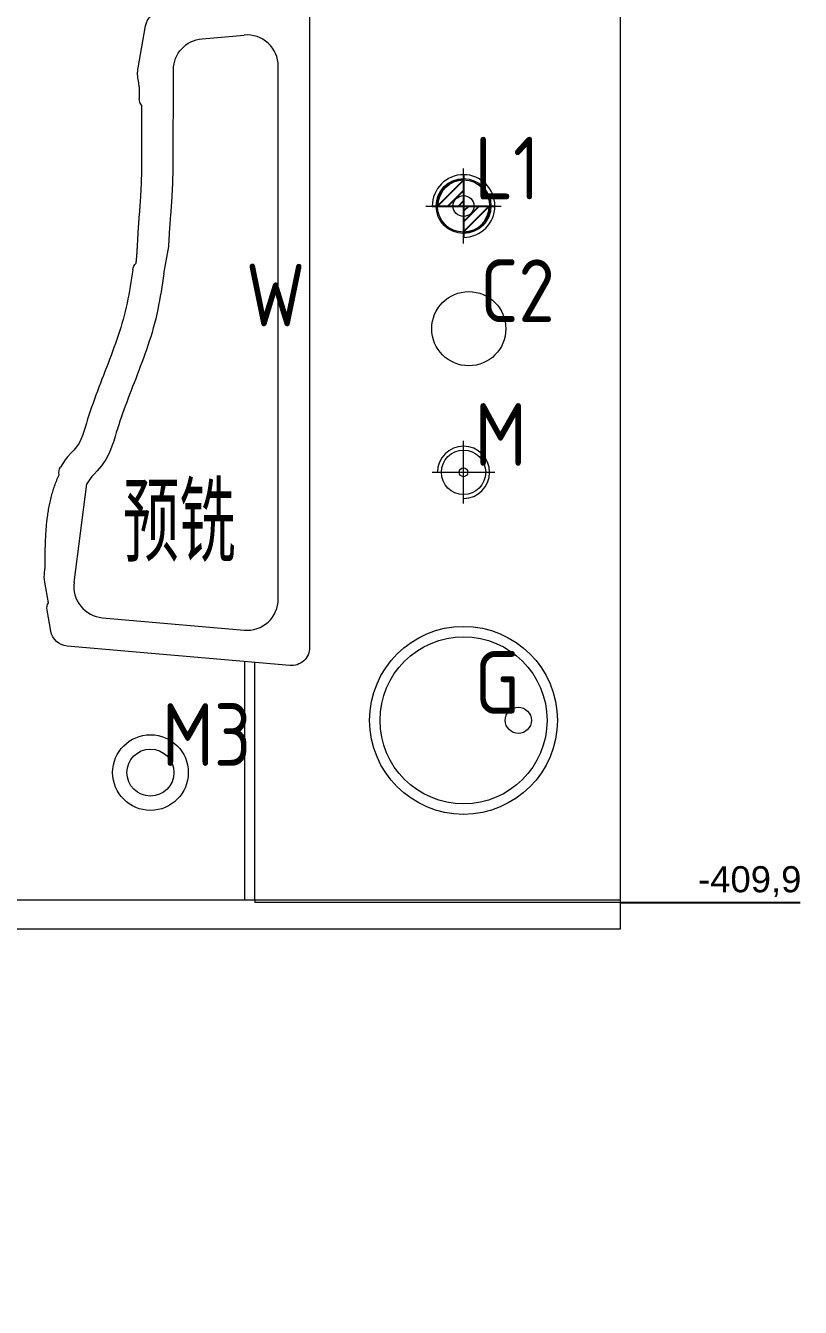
# Model space of a CAD drawing. Header units: millimetres. Extents: x 494 to 18201, y 224 to 11417.
# Drawn here: x 3507.3 to 3655.7, y 2646.1 to 2891.5 of the extents above; entities that cross this region are included whole.
import ezdxf
from ezdxf.lldxf.tags import DXFTag

# ---------------------------------------------------------------- set-up
doc = ezdxf.new("R2010")
doc.units = ezdxf.units.MM
for name, color, linetype in [('DIM', 7, 'Continuous'), ('PS', 7, 'Continuous'), ('PS_W', 1, 'Continuous')]:
    doc.layers.add(name, color=color, linetype=linetype)
doc.layers.add('dim_temp', color=161, linetype='Continuous', lineweight=9)
doc.styles.add('gbenor', font='gbenor.shx', dxfattribs={"bigfont": 'gbcbig.shx'})
doc.styles.get("Standard").update_dxf_attribs({"font": 'arial.ttf'})
tags = doc.linetypes.add('CENTER', pattern='A,22,[0,arial.ttf,S=0,R=0,X=0,Y=0],-8.5,8.5,-8.5', length=47.4).pattern_tags.tags
tags[16:17] = [DXFTag(74, 4), DXFTag(75, 0), DXFTag(340, '0'), DXFTag(46, 0.0), DXFTag(50, 0.0), DXFTag(44, 0.0), DXFTag(45, 0.0)]
tags[14:15] = [DXFTag(74, 4), DXFTag(75, 0), DXFTag(340, '0'), DXFTag(46, 0.0), DXFTag(50, 0.0), DXFTag(44, 0.0), DXFTag(45, 0.0)]
tags[12:13] = [DXFTag(74, 4), DXFTag(75, 0), DXFTag(340, '0'), DXFTag(46, 0.0), DXFTag(50, 0.0), DXFTag(44, 0.0), DXFTag(45, 0.0)]
tags = doc.linetypes.add('DASHED', pattern='A,12.86,[0,arial.ttf,S=0,R=0,X=0,Y=0],-12.86', length=25.72).pattern_tags.tags
tags[12:13] = [DXFTag(74, 4), DXFTag(75, 0), DXFTag(340, '0'), DXFTag(46, 0.0), DXFTag(50, 0.0), DXFTag(44, 0.0), DXFTag(45, 0.0)]
doc.dimstyles.new('通用', dxfattribs={"dimtxt": 5, "dimasz": 0.5, "dimexe": 1.5, "dimexo": 0, "dimgap": 1, "dimtad": 1, "dimtxsty": 'Standard', "dimblk": 'OPEN30', "dimcen": 1.5, "dimclrd": 252, "dimclre": 252, "dimclrt": 4, "dimadec": 1, "dimazin": 3, "dimtfac": 1, "dimtmove": 0, "dimatfit": 3, "dimldrblk": 'OPEN30', "dimarcsym": 0})

# ---------------------------------------------------------------- blocks, each defined once
blk = doc.blocks.new('pg_hx_L0')
at = {"color": 230}
for p, q in [((-0.5, -0.003), (0, 0.497)), ((0, 0.6), (0, -0.6)), ((-0.3, 0), (0, 0.3)), ((-0.6, 0), (0.6, 0)), ((-0.1, 0), (0, 0.1)), ((0.5, 0.003), (0, -0.497)), ((0.1, 0), (0, -0.1)), ((0.3, 0), (0, -0.3))]:
    blk.add_line(p, q, dxfattribs=at)
for start, end in [(90, 180), (270, 0)]:
    blk.add_arc((0, 0), 0.5, start, end, dxfattribs=at)
blk = doc.blocks.new('pg_hx_LLL0')
blk.add_blockref('pg_hx_L0', (0, 0))
blk = doc.blocks.new('*D27')
at = {"layer": 'Defpoints', "color": 0, "transparency": 16777216}
for p in [(3621.2, 3133.49), (2941.2, 2718.49), (2944.75, 2660.65)]:
    blk.add_point(p, dxfattribs=at)
at = {"layer": 'dim_temp', "color": 252, "lineweight": -2, "transparency": 16777216}
for p, q in [((2941.2, 2718.49), (2941.2, 2662.65)), ((2941.2, 2662.65), (2944.75, 2661.65)), ((2944.75, 2661.65), (2944.75, 2646.22))]:
    blk.add_line(p, q, dxfattribs=at)
at = {"layer": 'dim_temp', "color": 4, "lineweight": 18, "transparency": 16777216, "insert": (2941.2, 2652.94), "char_height": 5, "attachment_point": 5, "rotation": 90}
blk.add_mtext('-680', dxfattribs=at)
blk = doc.blocks.new('_Open30')
at = {"color": 0, "linetype": 'ByBlock', "lineweight": -2}
for p, q in [((-1, 0.27), (0, 0)), ((0, 0), (-1, -0.27)), ((0, 0), (-1, 0))]:
    blk.add_line(p, q, dxfattribs=at)
blk = doc.blocks.new('*D28')
at = {"layer": 'Defpoints', "color": 0, "transparency": 16777216}
for p in [(3621.2, 3133.49), (2923.28, 2718.49), (2941.2, 2718.49)]:
    blk.add_point(p, dxfattribs=at)
at = {"layer": 'dim_temp', "color": 252, "lineweight": -2, "transparency": 16777216}
blk.add_line((2941.2, 2718.49), (2908.8, 2718.49), dxfattribs=at)
at = {"layer": 'dim_temp', "color": 4, "lineweight": 18, "transparency": 16777216, "insert": (2915.54, 2722.05), "char_height": 5, "attachment_point": 5}
blk.add_mtext('-415', dxfattribs=at)
blk = doc.blocks.new('*D30')
at = {"layer": 'Defpoints', "color": 0, "transparency": 16777216}
for p in [(3621.2, 3133.49), (3621.2, 2723.59), (3635.41, 2723.59)]:
    blk.add_point(p, dxfattribs=at)
at = {"layer": 'dim_temp', "color": 252, "lineweight": -2, "transparency": 16777216}
blk.add_line((3621.2, 2723.59), (3655.68, 2723.59), dxfattribs=at)
at = {"layer": 'dim_temp', "color": 4, "lineweight": 18, "transparency": 16777216, "insert": (3646.04, 2727.6), "char_height": 5, "attachment_point": 5}
blk.add_mtext('-409,9', dxfattribs=at)

msp = doc.modelspace()

# ---------------------------------------------------------------- linework, layer by layer
at = {"layer": 'DIM', "color": 252, "linetype": 'DASHED', "lineweight": 18}
msp.add_lwpolyline([(3621.19514, 3133.49463), (3621.19514, 2718.49463), (2941.19513, 2718.49463), (2941.19513, 3133.49463)], close=True, dxfattribs=at)
at = {"layer": 'PS', "color": 11, "linetype": 'Continuous', "lineweight": 13}
for p, q in [((3621.19514, 3133.49463), (3621.19514, 2724.09463)), ((3621.19514, 2724.09463), (3621.19514, 2723.59463))]:
    msp.add_line(p, q, dxfattribs=at)
at = {"layer": 'PS', "color": 11, "linetype": 'Continuous', "lineweight": 18}
for p, q in [((3555.69514, 2781.74401), (3555.69514, 2883.76492)), ((3533.74379, 2843.99796), (3534.70556, 2849.24813)), ((3516.55273, 2784.89896), (3519.01747, 2803.79892)), ((3521.97942, 2778.1459), (3549.17221, 2775.76684))]:
    msp.add_line(p, q, dxfattribs=at)
at = {"layer": 'PS', "color": 155, "linetype": 'DASHED', "lineweight": 13, "ltscale": 0.87594}
msp.add_line((3549.19513, 2769.74191), (3549.19513, 2724.09463), dxfattribs=at)
at = {"layer": 'PS', "color": 2, "linetype": 'DASHED', "lineweight": 13, "ltscale": 0.87594}
msp.add_line((3551.19513, 2724.09463), (3551.19513, 2769.56694), dxfattribs=at)
at = {"layer": 'PS', "color": 31, "linetype": 'Continuous', "lineweight": 13}
msp.add_line((2956.19513, 2724.09463), (3621.19514, 2724.09463), dxfattribs=at)
at = {"layer": 'PS', "color": 2, "linetype": 'Continuous', "lineweight": 13}
msp.add_line((3551.19513, 2724.09463), (3551.19513, 2723.59463), dxfattribs=at)
at = {"layer": 'PS', "color": 11, "linetype": 'Continuous', "lineweight": 18}
msp.add_lwpolyline([(3534.70556, 2849.24813), (3534.7199, 2849.54112), (3534.73453, 2849.82783), (3534.74977, 2850.11469), (3534.76561, 2850.40177), (3534.78205, 2850.68916), (3534.79907, 2850.97693), (3534.81666, 2851.26515), (3534.8348, 2851.55386), (3534.85346, 2851.84316), (3534.87264, 2852.13308), (3534.89228, 2852.42368), (3534.91238, 2852.71504), (3534.93289, 2853.00716), (3534.95399, 2853.30295), (3534.97519, 2853.59635), (3534.99669, 2853.89061), (3535.01846, 2854.18582), (3535.04043, 2854.48196), (3535.06257, 2854.77914), (3535.08483, 2855.07728), (3535.10716, 2855.3765), (3535.12951, 2855.67674), (3535.15182, 2855.97808), (3535.17403, 2856.2805), (3535.1961, 2856.58402), (3535.21821, 2856.89195), (3535.23985, 2857.19821), (3535.26117, 2857.50557), (3535.2821, 2857.81401), (3535.3026, 2858.12353), (3535.32259, 2858.43413), (3535.34202, 2858.74578), (3535.36084, 2859.05846), (3535.37897, 2859.37214), (3535.39638, 2859.6868), (3535.41299, 2860.00241), (3535.42875, 2860.31893), (3535.44362, 2860.63632), (3535.45755, 2860.95454), (3535.47047, 2861.27355), (3535.48235, 2861.59328), (3535.49315, 2861.91371), (3535.50283, 2862.23476), (3535.51134, 2862.55636), (3535.51866, 2862.87846), (3535.52477, 2863.20099), (3535.52962, 2863.52388), (3535.53322, 2863.84705), (3535.53554, 2864.17042), (3535.59624, 2883.07562, -0.387954991), (3541.07328, 2889.03352), (3549.17221, 2889.74209)], format="xyb", dxfattribs=at)
msp.add_lwpolyline([(3533.74379, 2843.99796), (3533.63122, 2843.15777), (3533.50476, 2842.28906), (3533.37026, 2841.42819), (3533.22869, 2840.57514), (3533.08095, 2839.7294), (3532.92695, 2838.88575), (3532.76434, 2838.03507), (3532.58973, 2837.17143), (3532.40009, 2836.29461), (3532.1937, 2835.40965), (3531.97132, 2834.52641), (3531.73567, 2833.65311), (3531.48879, 2832.79133), (3531.23184, 2831.9401), (3530.96601, 2831.09887), (3530.69252, 2830.26733), (3530.41256, 2829.44514), (3530.12727, 2828.63199), (3529.83782, 2827.8276), (3529.54534, 2827.03168), (3529.25088, 2826.24382), (3528.95545, 2825.46365), (3528.65994, 2824.69054), (3528.36616, 2823.92658), (3528.0717, 2823.16308), (3527.7795, 2822.40529), (3527.49171, 2821.6569), (3527.206, 2820.91007), (3526.924, 2820.16728), (3526.64643, 2819.42852), (3526.37394, 2818.69367), (3526.10707, 2817.96231), (3525.84623, 2817.23383), (3525.59183, 2816.50782), (3525.34428, 2815.78388), (3525.10396, 2815.06177), (3524.87172, 2814.34253), (3524.64686, 2813.62147), (3524.41613, 2812.85686), (3524.14926, 2811.98598), (3523.80777, 2810.97457), (3523.33624, 2809.80262), (3522.65188, 2808.47579), (3521.78285, 2807.22689), (3520.98558, 2806.2934), (3520.39198, 2805.6427), (3519.97484, 2805.16911), (3519.66017, 2804.77361), (3519.37497, 2804.36869), (3519.01747, 2803.79892)], dxfattribs=at)
at = {"layer": 'PS', "color": 30, "linetype": 'DASHED', "lineweight": 13, "ltscale": 0.87594}
msp.add_circle((3591.19513, 2856.99463), 5.2525, dxfattribs=at)
at = {"layer": 'PS', "color": 42, "linetype": 'Continuous', "lineweight": 18}
for centre, radius in [((3591.19513, 2856.99463), 2), ((3601.69538, 2758.49463), 2.5)]:
    msp.add_circle(centre, radius, dxfattribs=at)
at = {"layer": 'PS', "color": 42, "linetype": 'Continuous', "lineweight": 13}
for centre, radius in [((3592.19513, 2833.49463), 7.1), ((3591.19513, 2805.99463), 4.253), ((3531.19514, 2748.49463), 7.25), ((3531.19514, 2748.49463), 4.5035)]:
    msp.add_circle(centre, radius, dxfattribs=at)
at = {"layer": 'PS', "color": 5, "linetype": 'Continuous', "lineweight": 13}
msp.add_circle((3591.19513, 2805.99463), 0.833, dxfattribs=at)
at = {"layer": 'PS', "color": 2, "linetype": 'Continuous', "lineweight": 13}
msp.add_circle((3591.19516, 2758.49463), 18, dxfattribs=at)
at = {"layer": 'PS', "color": 11, "linetype": 'Continuous', "lineweight": 18}
for centre, start, end in [((3549.69514, 2883.76492), 0, 95.000001), ((3522.50235, 2784.12307), 172.5700149, 264.9999999), ((3549.69514, 2781.74401), 264.9999999, 0)]:
    msp.add_arc(centre, 6, start, end, dxfattribs=at)
at = {"layer": 'PS', "color": 30, "linetype": 'DASHED', "lineweight": 18, "ltscale": 0.87594}
msp.add_arc((3591.19513, 2856.99463), 6, 270, 180, dxfattribs=at)
at = {"layer": 'PS', "color": 42, "linetype": 'Continuous', "lineweight": 18}
msp.add_arc((3591.19513, 2805.99463), 5, 270, 180, dxfattribs=at)
at = {"layer": 'PS_W', "color": 1, "linetype": 'CENTER', "lineweight": 18, "ltscale": 0.87594}
for p, q in [((3591.19513, 2849.79463), (3591.19513, 2864.19463)), ((3583.99513, 2856.99463), (3598.39513, 2856.99463)), ((3591.19513, 2799.99463), (3591.19513, 2811.99463)), ((3585.19513, 2805.99463), (3597.19513, 2805.99463))]:
    msp.add_line(p, q, dxfattribs=at)
at = {"layer": 'PS_W', "color": 1, "linetype": 'Continuous', "lineweight": 13}
for points in [[(3529.01898, 2879.79322, 0.050048218), (3528.88799, 2880.88369, -0.098844559), (3528.83069, 2883.42814), (3530.25502, 2891.50592, -0.339454259), (3533.3968, 2894.38484), (3557.8901, 2896.52772, -0.440010531), (3561.69514, 2893.04104), (3561.69514, 2772.46788, -0.440010531), (3557.8901, 2768.9812), (3515.22028, 2772.71433, -0.339454259), (3512.0785, 2775.59324), (3511.36837, 2779.62059, -0.182675813), (3511.63106, 2781.01019), (3510.93346, 2784.96649, -0.082368642), (3510.9135, 2786.92991, 0.040786928), (3510.98445, 2787.90459)], [(3529.5332, 2876.2166, -0.182678221), (3529.03182, 2877.53898)], [(3527.79694, 2844.79476, -0.18004357), (3528.44547, 2846.02999)], [(3513.70762, 2805.51402, -0.193386779), (3513.9351, 2806.98789)]]:
    msp.add_lwpolyline(points, format="xyb", dxfattribs=at)
for points in [[(3529.01898, 2879.79322), (3529.01942, 2879.77051), (3529.01985, 2879.74781), (3529.02028, 2879.7251), (3529.02069, 2879.70239), (3529.0211, 2879.67968), (3529.0215, 2879.65697), (3529.02189, 2879.63426), (3529.02227, 2879.61155), (3529.02264, 2879.58884), (3529.023, 2879.56613), (3529.02336, 2879.54342), (3529.02371, 2879.52072), (3529.02405, 2879.49801), (3529.02438, 2879.4753), (3529.0247, 2879.45259), (3529.02502, 2879.42988), (3529.02532, 2879.40716), (3529.02562, 2879.38445), (3529.02591, 2879.36174), (3529.02619, 2879.33903), (3529.02646, 2879.31632), (3529.02673, 2879.29361), (3529.02698, 2879.2709), (3529.02723, 2879.24819), (3529.02747, 2879.22548), (3529.0277, 2879.20277), (3529.02792, 2879.18006), (3529.02814, 2879.15735), (3529.02834, 2879.13463), (3529.02854, 2879.11192), (3529.02873, 2879.08921), (3529.02891, 2879.0665), (3529.02908, 2879.04379), (3529.02924, 2879.02108), (3529.02939, 2878.99836), (3529.02954, 2878.97565), (3529.02968, 2878.95294), (3529.02981, 2878.93023), (3529.02993, 2878.90752), (3529.03004, 2878.8848), (3529.03014, 2878.86209), (3529.03024, 2878.83938), (3529.03032, 2878.81667), (3529.0304, 2878.79396), (3529.03047, 2878.77124), (3529.03053, 2878.74853), (3529.03058, 2878.72582), (3529.03063, 2878.70311), (3529.03066, 2878.68039), (3529.03069, 2878.65768)], [(3529.03069, 2878.65768), (3529.03071, 2878.63531), (3529.03073, 2878.61293), (3529.03075, 2878.59056), (3529.03078, 2878.56819), (3529.0308, 2878.54581), (3529.03082, 2878.52344), (3529.03084, 2878.50106), (3529.03087, 2878.47869), (3529.03089, 2878.45631), (3529.03091, 2878.43394), (3529.03093, 2878.41157), (3529.03095, 2878.38919), (3529.03098, 2878.36682), (3529.031, 2878.34444), (3529.03102, 2878.32207), (3529.03104, 2878.2997), (3529.03107, 2878.27732), (3529.03109, 2878.25495), (3529.03111, 2878.23257), (3529.03113, 2878.2102), (3529.03116, 2878.18783), (3529.03118, 2878.16545), (3529.0312, 2878.14308), (3529.03122, 2878.1207), (3529.03125, 2878.09833), (3529.03127, 2878.07595), (3529.03129, 2878.05358), (3529.03132, 2878.03121), (3529.03134, 2878.00883), (3529.03136, 2877.98646), (3529.03138, 2877.96408), (3529.03141, 2877.94171), (3529.03143, 2877.91934), (3529.03145, 2877.89696), (3529.03148, 2877.87459), (3529.0315, 2877.85221), (3529.03152, 2877.82984), (3529.03154, 2877.80747), (3529.03157, 2877.78509), (3529.03159, 2877.76272), (3529.03161, 2877.74034), (3529.03164, 2877.71797), (3529.03166, 2877.69559), (3529.03168, 2877.67322), (3529.0317, 2877.65085), (3529.03173, 2877.62847), (3529.03175, 2877.6061), (3529.03177, 2877.58372), (3529.0318, 2877.56135), (3529.03182, 2877.53898)], [(3529.53394, 2875.49893), (3529.53393, 2875.51328), (3529.53391, 2875.52764), (3529.5339, 2875.54199), (3529.53388, 2875.55634), (3529.53387, 2875.5707), (3529.53385, 2875.58505), (3529.53384, 2875.5994), (3529.53382, 2875.61376), (3529.53381, 2875.62811), (3529.53379, 2875.64246), (3529.53378, 2875.65682), (3529.53376, 2875.67117), (3529.53375, 2875.68552), (3529.53373, 2875.69988), (3529.53372, 2875.71423), (3529.53371, 2875.72858), (3529.53369, 2875.74294), (3529.53368, 2875.75729), (3529.53366, 2875.77164), (3529.53365, 2875.786), (3529.53363, 2875.80035), (3529.53362, 2875.81471), (3529.5336, 2875.82906), (3529.53359, 2875.84341), (3529.53357, 2875.85777), (3529.53356, 2875.87212), (3529.53354, 2875.88647), (3529.53353, 2875.90083), (3529.53351, 2875.91518), (3529.5335, 2875.92953), (3529.53348, 2875.94389), (3529.53347, 2875.95824), (3529.53345, 2875.97259), (3529.53344, 2875.98695), (3529.53342, 2876.0013), (3529.53341, 2876.01565), (3529.53339, 2876.03001), (3529.53338, 2876.04436), (3529.53336, 2876.05871), (3529.53335, 2876.07307), (3529.53333, 2876.08742), (3529.53332, 2876.10178), (3529.5333, 2876.11613), (3529.53329, 2876.13048), (3529.53327, 2876.14484), (3529.53326, 2876.15919), (3529.53324, 2876.17354), (3529.53323, 2876.1879), (3529.53321, 2876.20225), (3529.5332, 2876.2166)], [(3529.53658, 2864.50122), (3529.53686, 2864.74704), (3529.53713, 2865.00521), (3529.53738, 2865.27431), (3529.5376, 2865.5521), (3529.5378, 2865.8358), (3529.53798, 2866.12222), (3529.53813, 2866.40804), (3529.53826, 2866.68994), (3529.53837, 2866.96487), (3529.53845, 2867.23021), (3529.53851, 2867.48401), (3529.53856, 2867.72516), (3529.53858, 2867.95363), (3529.5386, 2868.17064), (3529.5386, 2868.3789), (3529.53859, 2868.58277), (3529.53856, 2868.78619), (3529.53853, 2868.9896), (3529.53849, 2869.19302), (3529.53844, 2869.39643), (3529.53839, 2869.59985), (3529.53832, 2869.80327), (3529.53824, 2870.00668), (3529.53816, 2870.2101), (3529.53807, 2870.41352), (3529.53797, 2870.61693), (3529.53786, 2870.82035), (3529.53775, 2871.02377), (3529.53763, 2871.22718), (3529.5375, 2871.4306), (3529.53737, 2871.63402), (3529.53723, 2871.83743), (3529.53708, 2872.04085), (3529.53693, 2872.24427), (3529.53677, 2872.44768), (3529.53661, 2872.6511), (3529.53645, 2872.85451), (3529.53627, 2873.05793), (3529.5361, 2873.26135), (3529.53592, 2873.46476), (3529.53573, 2873.66818), (3529.53555, 2873.8716), (3529.53535, 2874.07501), (3529.53516, 2874.27843), (3529.53496, 2874.48185), (3529.53476, 2874.68526), (3529.53456, 2874.88868), (3529.53436, 2875.0921), (3529.53415, 2875.29551), (3529.53394, 2875.49893)], [(3528.71273, 2849.54133), (3528.72737, 2849.84063), (3528.74265, 2850.1399), (3528.75855, 2850.43916), (3528.77506, 2850.7384), (3528.79217, 2851.03761), (3528.80987, 2851.3368), (3528.82813, 2851.63598), (3528.84692, 2851.93514), (3528.86622, 2852.23428), (3528.886, 2852.5334), (3528.90623, 2852.83251), (3528.92686, 2853.1316), (3528.94786, 2853.43068), (3528.96919, 2853.72975), (3528.9908, 2854.02881), (3529.01265, 2854.32786), (3529.03469, 2854.6269), (3529.05688, 2854.92593), (3529.07916, 2855.22496), (3529.10148, 2855.52399), (3529.1238, 2855.82302), (3529.14605, 2856.12204), (3529.16819, 2856.42107), (3529.19016, 2856.7201), (3529.2119, 2857.01914), (3529.23337, 2857.31818), (3529.2545, 2857.61723), (3529.27524, 2857.91629), (3529.29554, 2858.21537), (3529.31534, 2858.51445), (3529.3346, 2858.81355), (3529.35325, 2859.11267), (3529.37125, 2859.41181), (3529.38854, 2859.71097), (3529.40509, 2860.01015), (3529.42084, 2860.30935), (3529.43574, 2860.60858), (3529.44976, 2860.90783), (3529.46286, 2861.20711), (3529.47498, 2861.50641), (3529.48611, 2861.80575), (3529.4962, 2862.10511), (3529.50522, 2862.40451), (3529.51314, 2862.70394), (3529.51995, 2863.0034), (3529.52562, 2863.3029), (3529.53013, 2863.60243), (3529.53346, 2863.90199), (3529.53561, 2864.20159), (3529.53658, 2864.50122)], [(3528.44547, 2846.02999), (3528.45284, 2846.09942), (3528.46012, 2846.16887), (3528.46732, 2846.23835), (3528.47444, 2846.30785), (3528.48148, 2846.37738), (3528.48844, 2846.44693), (3528.49531, 2846.51651), (3528.50209, 2846.58612), (3528.5088, 2846.65575), (3528.51541, 2846.72542), (3528.52195, 2846.79512), (3528.52839, 2846.86484), (3528.53476, 2846.93459), (3528.54103, 2847.00438), (3528.54722, 2847.07419), (3528.55333, 2847.14404), (3528.55935, 2847.21392), (3528.56529, 2847.28383), (3528.57114, 2847.35377), (3528.57691, 2847.42375), (3528.58259, 2847.49376), (3528.58819, 2847.56381), (3528.59371, 2847.63389), (3528.59914, 2847.70402), (3528.60449, 2847.77418), (3528.60976, 2847.84439), (3528.61495, 2847.91463), (3528.62005, 2847.98492), (3528.62507, 2848.05524), (3528.63002, 2848.12561), (3528.63488, 2848.19603), (3528.63966, 2848.26649), (3528.64436, 2848.33699), (3528.64899, 2848.40753), (3528.65354, 2848.47812), (3528.65801, 2848.54875), (3528.6624, 2848.61943), (3528.66672, 2848.69015), (3528.67096, 2848.7609), (3528.67512, 2848.8317), (3528.67921, 2848.90253), (3528.68323, 2848.97341), (3528.68717, 2849.04431), (3528.69104, 2849.11524), (3528.69483, 2849.18621), (3528.69856, 2849.2572), (3528.70221, 2849.32821), (3528.70579, 2849.39924), (3528.70929, 2849.47028), (3528.71273, 2849.54133)], [(3527.79694, 2844.79476), (3527.68889, 2843.98837), (3527.57184, 2843.18433), (3527.44656, 2842.38246), (3527.31381, 2841.58254), (3527.17438, 2840.78437), (3527.02897, 2839.98777), (3526.87702, 2839.19288), (3526.71675, 2838.40017), (3526.5459, 2837.61023), (3526.36245, 2836.8236), (3526.16529, 2836.04056), (3525.95493, 2835.26098), (3525.7325, 2834.48456), (3525.49901, 2833.71104), (3525.25542, 2832.94016), (3525.00267, 2832.17169), (3524.74173, 2831.40536), (3524.47354, 2830.64093), (3524.19906, 2829.87815), (3523.91927, 2829.11677), (3523.63512, 2828.35652), (3523.34758, 2827.59716), (3523.05757, 2826.83845), (3522.76597, 2826.08016), (3522.4736, 2825.32207), (3522.18127, 2824.56396), (3521.88965, 2823.8056), (3521.59934, 2823.04677), (3521.31099, 2822.28723), (3521.02526, 2821.52675), (3520.74282, 2820.76509), (3520.46437, 2820.00199), (3520.19054, 2819.23723), (3519.92191, 2818.4706), (3519.65905, 2817.7019), (3519.40248, 2816.93094), (3519.15274, 2816.15752), (3518.91069, 2815.38133), (3518.67568, 2814.60254), (3518.43741, 2813.825), (3518.17768, 2813.05574), (3517.87486, 2812.3031), (3517.50083, 2811.57793), (3517.02749, 2810.8977), (3516.48681, 2810.26463), (3515.92407, 2809.64775), (3515.3731, 2809.02223), (3514.85578, 2808.37201), (3514.37757, 2807.69307), (3513.9351, 2806.98789)], [(3511.03643, 2791.48828), (3511.04466, 2791.77051), (3511.05362, 2792.05304), (3511.06336, 2792.33586), (3511.07397, 2792.61898), (3511.0855, 2792.90241), (3511.09803, 2793.18614), (3511.11163, 2793.47017), (3511.12638, 2793.75449), (3511.14235, 2794.03909), (3511.15962, 2794.32395), (3511.17826, 2794.60903), (3511.19834, 2794.8943), (3511.21993, 2795.1797), (3511.24311, 2795.46518), (3511.26793, 2795.75067), (3511.29448, 2796.03614), (3511.32281, 2796.32159), (3511.353, 2796.60701), (3511.38513, 2796.89239), (3511.41925, 2797.1777), (3511.45545, 2797.46292), (3511.49377, 2797.74804), (3511.53429, 2798.03302), (3511.57708, 2798.31784), (3511.62219, 2798.60245), (3511.66969, 2798.88683), (3511.71966, 2799.17094), (3511.77214, 2799.45474), (3511.82721, 2799.73819), (3511.88493, 2800.02123), (3511.94538, 2800.30383), (3512.0086, 2800.58593), (3512.07468, 2800.86749), (3512.14369, 2801.14846), (3512.21569, 2801.42877), (3512.29075, 2801.70839), (3512.36895, 2801.98724), (3512.45037, 2802.26527), (3512.53508, 2802.54243), (3512.62316, 2802.81866), (3512.7147, 2803.09389), (3512.80978, 2803.36807), (3512.90849, 2803.64114), (3513.01091, 2803.91302), (3513.11713, 2804.18363), (3513.22721, 2804.45286), (3513.34124, 2804.72061), (3513.45927, 2804.98679), (3513.58137, 2805.25129), (3513.70762, 2805.51402)], [(3510.98664, 2788.9695), (3510.9873, 2789.01963), (3510.98797, 2789.06978), (3510.98865, 2789.11994), (3510.98935, 2789.17011), (3510.99006, 2789.2203), (3510.99078, 2789.27049), (3510.99151, 2789.3207), (3510.99226, 2789.37092), (3510.99302, 2789.42115), (3510.99379, 2789.4714), (3510.99457, 2789.52165), (3510.99536, 2789.57191), (3510.99617, 2789.62219), (3510.99699, 2789.67247), (3510.99783, 2789.72277), (3510.99867, 2789.77307), (3510.99953, 2789.82339), (3511.0004, 2789.87371), (3511.00129, 2789.92404), (3511.00219, 2789.97438), (3511.0031, 2790.02473), (3511.00403, 2790.07509), (3511.00497, 2790.12546), (3511.00592, 2790.17583), (3511.00689, 2790.22622), (3511.00787, 2790.27661), (3511.00887, 2790.32701), (3511.00989, 2790.37742), (3511.01091, 2790.42784), (3511.01196, 2790.47826), (3511.01302, 2790.52869), (3511.01409, 2790.57913), (3511.01518, 2790.62958), (3511.01629, 2790.68003), (3511.01741, 2790.7305), (3511.01855, 2790.78096), (3511.01971, 2790.83144), (3511.02088, 2790.88193), (3511.02207, 2790.93242), (3511.02328, 2790.98291), (3511.02451, 2791.03342), (3511.02576, 2791.08393), (3511.02702, 2791.13445), (3511.02831, 2791.18498), (3511.02961, 2791.23551), (3511.03093, 2791.28605), (3511.03227, 2791.3366), (3511.03364, 2791.38715), (3511.03502, 2791.43771), (3511.03643, 2791.48828)], [(3510.98445, 2787.90459), (3510.98427, 2787.92589), (3510.98409, 2787.94718), (3510.98393, 2787.96848), (3510.98377, 2787.98977), (3510.98363, 2788.01107), (3510.98349, 2788.03237), (3510.98336, 2788.05366), (3510.98324, 2788.07496), (3510.98313, 2788.09626), (3510.98303, 2788.11755), (3510.98294, 2788.13885), (3510.98285, 2788.16015), (3510.98278, 2788.18144), (3510.98271, 2788.20274), (3510.98266, 2788.22404), (3510.98261, 2788.24533), (3510.98258, 2788.26663), (3510.98255, 2788.28793), (3510.98253, 2788.30923), (3510.98253, 2788.33053), (3510.98253, 2788.35182), (3510.98254, 2788.37312), (3510.98256, 2788.39442), (3510.98259, 2788.41572), (3510.98262, 2788.43702), (3510.98267, 2788.45832), (3510.98273, 2788.47961), (3510.9828, 2788.50091), (3510.98287, 2788.52221), (3510.98296, 2788.54351), (3510.98305, 2788.56481), (3510.98316, 2788.58611), (3510.98327, 2788.60741), (3510.98339, 2788.62871), (3510.98352, 2788.65001), (3510.98367, 2788.67131), (3510.98382, 2788.6926), (3510.98398, 2788.7139), (3510.98415, 2788.7352), (3510.98433, 2788.7565), (3510.98451, 2788.7778), (3510.98471, 2788.7991), (3510.98492, 2788.8204), (3510.98514, 2788.8417), (3510.98536, 2788.863), (3510.9856, 2788.8843), (3510.98584, 2788.9056), (3510.9861, 2788.9269), (3510.98636, 2788.9482), (3510.98664, 2788.9695)], [(3621.19514, 2723.59463), (3551.19513, 2723.59463)]]:
    msp.add_lwpolyline(points, dxfattribs=at)
for centre, radius in [((3591.19513, 2856.99463), 5.0001), ((3591.19516, 2758.49463), 16.00025)]:
    msp.add_circle(centre, radius, dxfattribs=at)

# ---------------------------------------------------------------- block references
at = {"layer": 'PS', "lineweight": 18, "ltscale": 0.87594, "xscale": 10, "yscale": 10, "zscale": 10}
msp.add_blockref('pg_hx_LLL0', (3591.19513, 2856.99463), dxfattribs=at)

# ---------------------------------------------------------------- texts
at = {"layer": 'DIM', "color": 4, "lineweight": 18, "style": 'gbenor'}
for s, p in [('L1', (3593.32518, 2858.25212)), ('W', (3549.46413, 2833.9591)), ('C2', (3594.36213, 2834.7706)), ('M', (3593.32013, 2807.2496)), ('G', (3593.30113, 2759.7401)), ('M3', (3533.36513, 2749.7721))]:
    msp.add_text(s, height=12, dxfattribs=at).set_placement(p)
at = {"layer": 'PS', "color": 11, "linetype": 'Continuous', "lineweight": 18, "style": 'gbenor'}
msp.add_text('预铣', height=15, dxfattribs=at).set_placement((3525.90364, 2788.84564))

# ---------------------------------------------------------------- dimensions: what is measured, and where the dimension line sits
at = {"layer": 'dim_temp', "color": 4, "lineweight": 18}
for feature_location, offset, dtype, picture, middle in [((2941.19513, 2718.49463), (-17.91876, 0), 0, '*D28', (2915.53695, 2722.0475)), ((2941.19513, 2718.49463), (3.55286, -57.8465), 1, '*D27', (2941.19513, 2652.93599)), ((3621.19514, 2723.59463), (14.2113, 0), 0, '*D30', (3646.04492, 2727.59941))]:
    dim = msp.add_ordinate_dim(feature_location=feature_location, offset=offset, dtype=dtype, origin=(3621.19514, 3133.49463), text='-<>', dimstyle='通用', dxfattribs=at)
    dim.commit()
    dim.dimension.update_dxf_attribs({"geometry": picture, "text_midpoint": middle})

doc.saveas('drawing.dxf')
